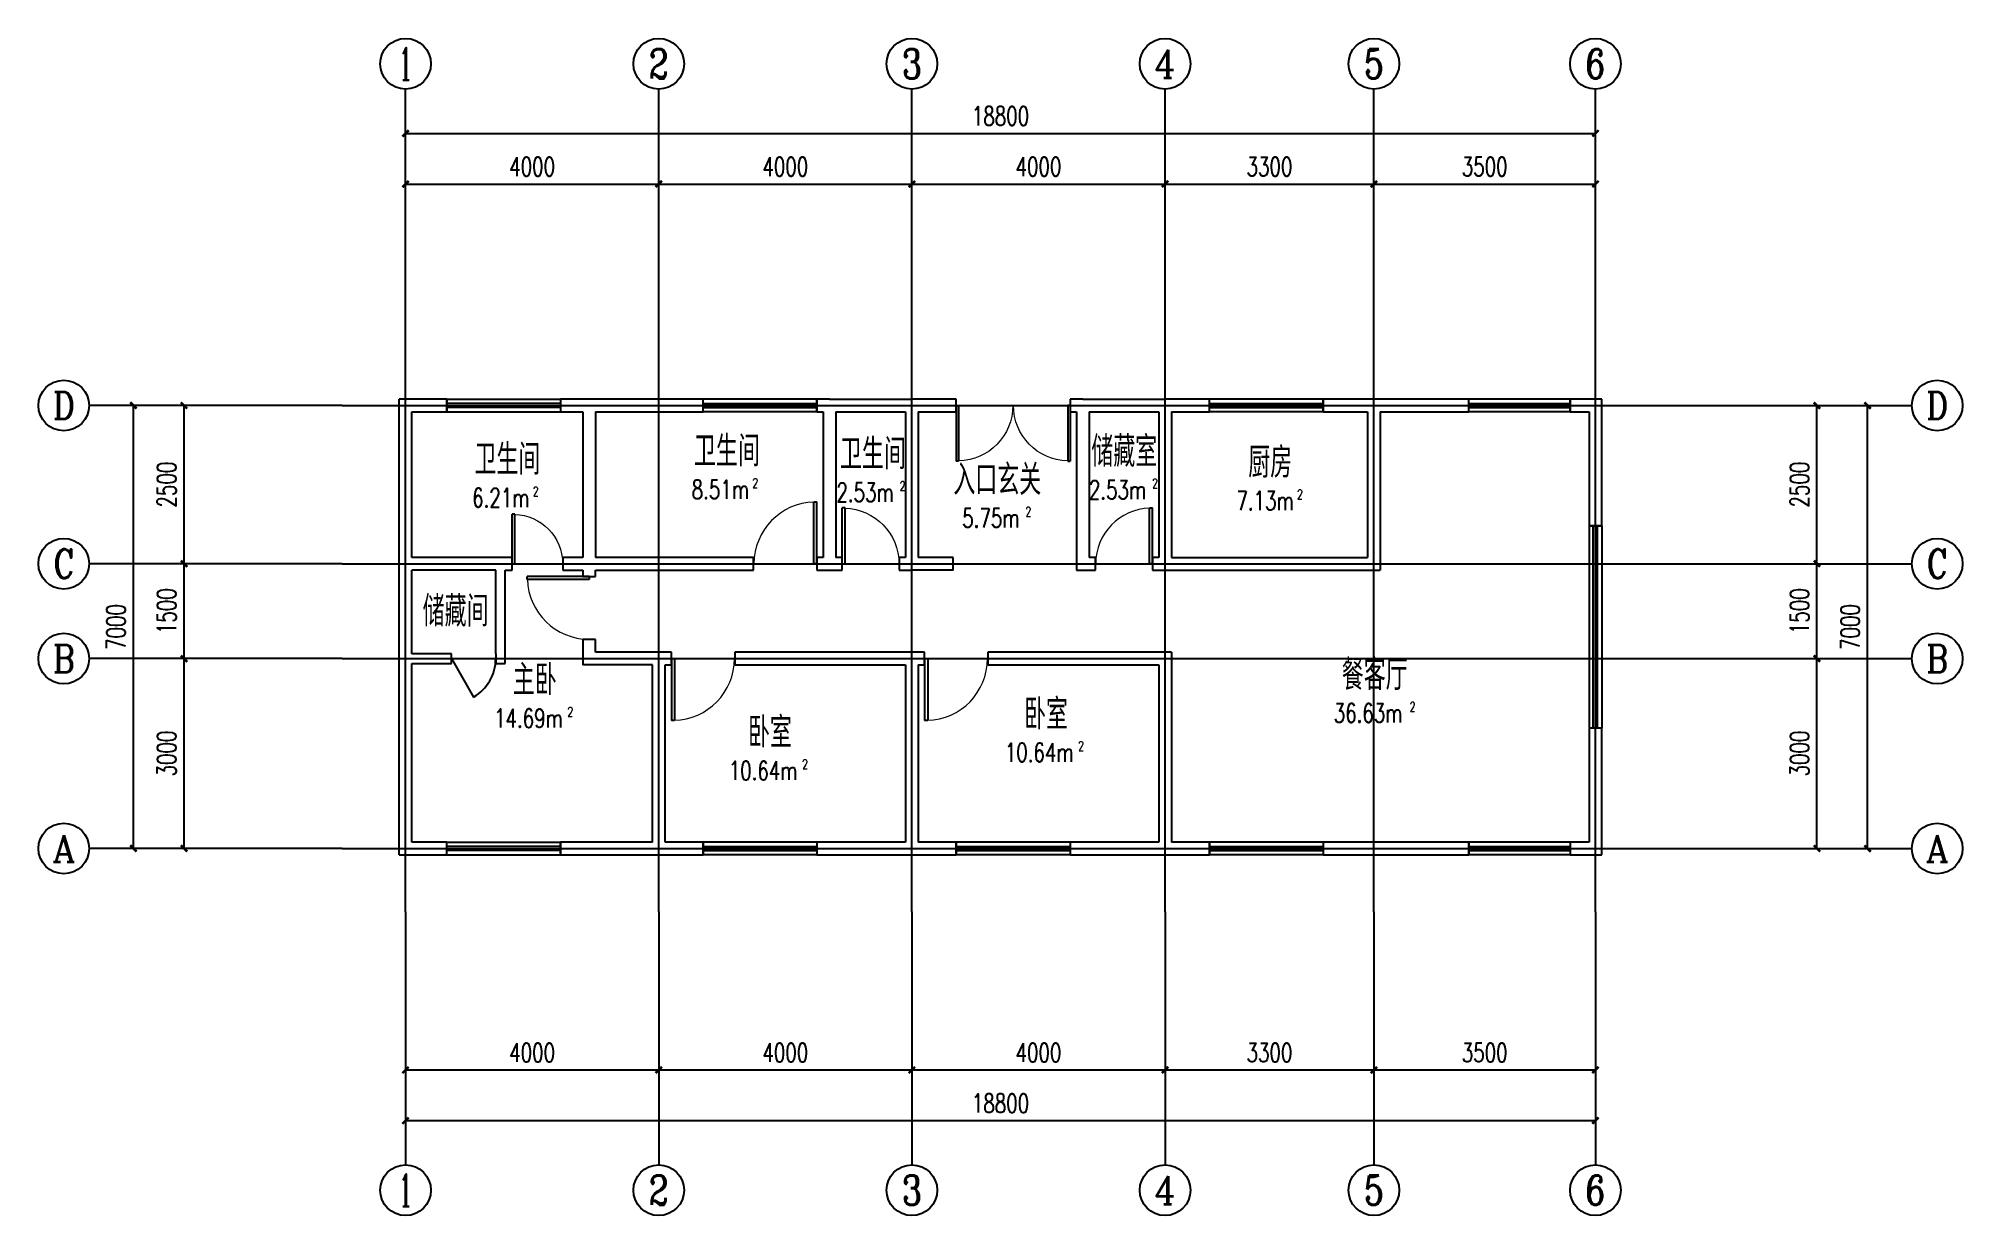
# Model space of a CAD drawing. Extents: x 32217 to 62617, y 12311 to 30911.
import ezdxf
from ezdxf.enums import TextEntityAlignment as Align

# ---------------------------------------------------------------- set-up
doc = ezdxf.new("R2010")
doc.units = 0
doc.header["$LTSCALE"] = 1000
doc.header["$MEASUREMENT"] = 0
for name, color, linetype in [('HT-A-AXIS-F01-NEW', 3, 'Continuous'), ('HT-A-AXIS-TEXT-F01-NEW', 7, 'Continuous'), ('HT-A-NOPLOT-F01-NEW', 1, 'Continuous'), ('HT-A-ROOM-F01-NEW', 7, 'Continuous'), ('HT-A-WALL-F01-NEW', 9, 'Continuous'), ('HT-A-WIND-F01-NEW', 4, 'Continuous')]:
    doc.layers.add(name, color=color, linetype=linetype)
doc.styles.add('_TCH_AXIS', font='COMPLEX', dxfattribs={"bigfont": 'GBCBIG'})
doc.styles.add('_TCH_DIM_T3', font='SIMPLEX', dxfattribs={"width": 0.71, "bigfont": 'GBCBIG'})
doc.styles.add('_TCH_SPACE', font='SIMPLEX', dxfattribs={"bigfont": 'GBCBIG'})
doc.styles.add('COMPLEX', font='COMPLEX')
doc.dimstyles.new('_TCH_ARCH&&100', dxfattribs={"dimtxt": 297.5, "dimasz": 100, "dimexe": 250, "dimexo": 300, "dimgap": 126.25, "dimtad": 1, "dimdec": 0, "dimzin": 0, "dimdsep": 46, "dimtxsty": '_TCH_DIM_T3', "dimblk": 'ARCHTICK', "dimcen": 0.09, "dimclrt": 7, "dimazin": 2, "dimtfac": 1, "dimtdec": 0, "dimtix": 1, "dimtmove": 2, "dimatfit": 3, "dimfxl": 100, "dimtolj": 1, "dimtzin": 0, "dimarcsym": 0})

# ---------------------------------------------------------------- blocks, each defined once
blk = doc.blocks.new('_ArchTick')
at = {"color": 0, "linetype": 'ByBlock', "const_width": 0.4}
blk.add_lwpolyline([(-0.5, -0.5), (0.5, 0.5)], dxfattribs=at)
blk = doc.blocks.new('*D9')
at = {"layer": 'Defpoints', "color": 0, "transparency": 16777216}
for p in [(57816.93, 21111.13), (60316.93, 21111.13), (57816.93, 18111.13)]:
    blk.add_point(p, dxfattribs=at)
at = {"layer": 'HT-A-AXIS-F01-NEW', "color": 0, "lineweight": -2, "transparency": 16777216}
for p, q in [((58116.93, 21111.13), (60566.93, 21111.13)), ((60316.93, 18111.13), (60316.93, 21111.13)), ((58116.93, 18111.13), (60566.93, 18111.13))]:
    blk.add_line(p, q, dxfattribs=at)
at = {"layer": 'HT-A-AXIS-F01-NEW', "color": 0, "lineweight": -2, "transparency": 16777216, "xscale": 100, "yscale": 100, "zscale": 100}
for p, rotation in [((60316.93, 21111.13), 90), ((60316.93, 18111.13), 270)]:
    blk.add_blockref('_ArchTick', p, dxfattribs=dict(at, rotation=rotation))
at = {"layer": 'HT-A-AXIS-F01-NEW', "color": 7, "transparency": 16777216, "insert": (60041.93, 19611.13), "char_height": 297.5, "attachment_point": 5, "rotation": 90, "style": '_TCH_DIM_T3'}
blk.add_mtext('\\A1;3000', dxfattribs=at)
blk = doc.blocks.new('*D10')
at = {"layer": 'Defpoints', "color": 0, "transparency": 16777216}
for p in [(57816.93, 22611.13), (60316.93, 22611.13), (57816.93, 21111.13)]:
    blk.add_point(p, dxfattribs=at)
at = {"layer": 'HT-A-AXIS-F01-NEW', "color": 0, "lineweight": -2, "transparency": 16777216}
for p, q in [((58116.93, 22611.13), (60566.93, 22611.13)), ((60316.93, 21111.13), (60316.93, 22611.13)), ((58116.93, 21111.13), (60566.93, 21111.13))]:
    blk.add_line(p, q, dxfattribs=at)
at = {"layer": 'HT-A-AXIS-F01-NEW', "color": 0, "lineweight": -2, "transparency": 16777216, "xscale": 100, "yscale": 100, "zscale": 100}
for p, rotation in [((60316.93, 22611.13), 90), ((60316.93, 21111.13), 270)]:
    blk.add_blockref('_ArchTick', p, dxfattribs=dict(at, rotation=rotation))
at = {"layer": 'HT-A-AXIS-F01-NEW', "color": 7, "transparency": 16777216, "insert": (60041.93, 21861.13), "char_height": 297.5, "attachment_point": 5, "rotation": 90, "style": '_TCH_DIM_T3'}
blk.add_mtext('\\A1;1500', dxfattribs=at)
blk = doc.blocks.new('*D11')
at = {"layer": 'Defpoints', "color": 0, "transparency": 16777216}
for p in [(57816.93, 25111.13), (60316.93, 25111.13), (57816.93, 22611.13)]:
    blk.add_point(p, dxfattribs=at)
at = {"layer": 'HT-A-AXIS-F01-NEW', "color": 0, "lineweight": -2, "transparency": 16777216}
for p, q in [((58116.93, 25111.13), (60566.93, 25111.13)), ((60316.93, 22611.13), (60316.93, 25111.13)), ((58116.93, 22611.13), (60566.93, 22611.13))]:
    blk.add_line(p, q, dxfattribs=at)
at = {"layer": 'HT-A-AXIS-F01-NEW', "color": 0, "lineweight": -2, "transparency": 16777216, "xscale": 100, "yscale": 100, "zscale": 100}
for p, rotation in [((60316.93, 25111.13), 90), ((60316.93, 22611.13), 270)]:
    blk.add_blockref('_ArchTick', p, dxfattribs=dict(at, rotation=rotation))
at = {"layer": 'HT-A-AXIS-F01-NEW', "color": 7, "transparency": 16777216, "insert": (60041.93, 23861.13), "char_height": 297.5, "attachment_point": 5, "rotation": 90, "style": '_TCH_DIM_T3'}
blk.add_mtext('\\A1;2500', dxfattribs=at)
blk = doc.blocks.new('*D12')
at = {"layer": 'Defpoints', "color": 0, "transparency": 16777216}
for p in [(57816.93, 25111.13), (61116.93, 25111.13), (57816.93, 18111.13)]:
    blk.add_point(p, dxfattribs=at)
at = {"layer": 'HT-A-AXIS-F01-NEW', "color": 0, "lineweight": -2, "transparency": 16777216}
for p, q in [((58116.93, 25111.13), (61366.93, 25111.13)), ((61116.93, 18111.13), (61116.93, 25111.13)), ((58116.93, 18111.13), (61366.93, 18111.13))]:
    blk.add_line(p, q, dxfattribs=at)
at = {"layer": 'HT-A-AXIS-F01-NEW', "color": 0, "lineweight": -2, "transparency": 16777216, "xscale": 100, "yscale": 100, "zscale": 100}
for p, rotation in [((61116.93, 25111.13), 90), ((61116.93, 18111.13), 270)]:
    blk.add_blockref('_ArchTick', p, dxfattribs=dict(at, rotation=rotation))
at = {"layer": 'HT-A-AXIS-F01-NEW', "color": 7, "transparency": 16777216, "insert": (60841.93, 21611.13), "char_height": 297.5, "attachment_point": 5, "rotation": 90, "style": '_TCH_DIM_T3'}
blk.add_mtext('\\A1;7000', dxfattribs=at)
blk = doc.blocks.new('*D13')
at = {"layer": 'Defpoints', "color": 0, "transparency": 16777216}
for p in [(34516.93, 21111.13), (37016.93, 21111.13), (37016.93, 18111.13)]:
    blk.add_point(p, dxfattribs=at)
at = {"layer": 'HT-A-AXIS-F01-NEW', "color": 0, "lineweight": -2, "transparency": 16777216}
for p, q in [((36716.93, 21111.13), (34266.93, 21111.13)), ((34516.93, 18111.13), (34516.93, 21111.13)), ((36716.93, 18111.13), (34266.93, 18111.13))]:
    blk.add_line(p, q, dxfattribs=at)
at = {"layer": 'HT-A-AXIS-F01-NEW', "color": 0, "lineweight": -2, "transparency": 16777216, "xscale": 100, "yscale": 100, "zscale": 100}
for p, rotation in [((34516.93, 21111.13), 90), ((34516.93, 18111.13), 270)]:
    blk.add_blockref('_ArchTick', p, dxfattribs=dict(at, rotation=rotation))
at = {"layer": 'HT-A-AXIS-F01-NEW', "color": 7, "transparency": 16777216, "insert": (34241.93, 19611.13), "char_height": 297.5, "attachment_point": 5, "rotation": 90, "style": '_TCH_DIM_T3'}
blk.add_mtext('\\A1;3000', dxfattribs=at)
blk = doc.blocks.new('*D14')
at = {"layer": 'Defpoints', "color": 0, "transparency": 16777216}
for p in [(34516.93, 22611.13), (37016.93, 22611.13), (37016.93, 21111.13)]:
    blk.add_point(p, dxfattribs=at)
at = {"layer": 'HT-A-AXIS-F01-NEW', "color": 0, "lineweight": -2, "transparency": 16777216}
for p, q in [((36716.93, 22611.13), (34266.93, 22611.13)), ((34516.93, 21111.13), (34516.93, 22611.13)), ((36716.93, 21111.13), (34266.93, 21111.13))]:
    blk.add_line(p, q, dxfattribs=at)
at = {"layer": 'HT-A-AXIS-F01-NEW', "color": 0, "lineweight": -2, "transparency": 16777216, "xscale": 100, "yscale": 100, "zscale": 100}
for p, rotation in [((34516.93, 22611.13), 90), ((34516.93, 21111.13), 270)]:
    blk.add_blockref('_ArchTick', p, dxfattribs=dict(at, rotation=rotation))
at = {"layer": 'HT-A-AXIS-F01-NEW', "color": 7, "transparency": 16777216, "insert": (34241.93, 21861.13), "char_height": 297.5, "attachment_point": 5, "rotation": 90, "style": '_TCH_DIM_T3'}
blk.add_mtext('\\A1;1500', dxfattribs=at)
blk = doc.blocks.new('*D15')
at = {"layer": 'Defpoints', "color": 0, "transparency": 16777216}
for p in [(34516.93, 25111.13), (37016.93, 25111.13), (37016.93, 22611.13)]:
    blk.add_point(p, dxfattribs=at)
at = {"layer": 'HT-A-AXIS-F01-NEW', "color": 0, "lineweight": -2, "transparency": 16777216}
for p, q in [((36716.93, 25111.13), (34266.93, 25111.13)), ((34516.93, 22611.13), (34516.93, 25111.13)), ((36716.93, 22611.13), (34266.93, 22611.13))]:
    blk.add_line(p, q, dxfattribs=at)
at = {"layer": 'HT-A-AXIS-F01-NEW', "color": 0, "lineweight": -2, "transparency": 16777216, "xscale": 100, "yscale": 100, "zscale": 100}
for p, rotation in [((34516.93, 25111.13), 90), ((34516.93, 22611.13), 270)]:
    blk.add_blockref('_ArchTick', p, dxfattribs=dict(at, rotation=rotation))
at = {"layer": 'HT-A-AXIS-F01-NEW', "color": 7, "transparency": 16777216, "insert": (34241.93, 23861.13), "char_height": 297.5, "attachment_point": 5, "rotation": 90, "style": '_TCH_DIM_T3'}
blk.add_mtext('\\A1;2500', dxfattribs=at)
blk = doc.blocks.new('*D16')
at = {"layer": 'Defpoints', "color": 0, "transparency": 16777216}
for p in [(33716.93, 25111.13), (37016.93, 25111.13), (37016.93, 18111.13)]:
    blk.add_point(p, dxfattribs=at)
at = {"layer": 'HT-A-AXIS-F01-NEW', "color": 0, "lineweight": -2, "transparency": 16777216}
for p, q in [((36716.93, 25111.13), (33466.93, 25111.13)), ((33716.93, 18111.13), (33716.93, 25111.13)), ((36716.93, 18111.13), (33466.93, 18111.13))]:
    blk.add_line(p, q, dxfattribs=at)
at = {"layer": 'HT-A-AXIS-F01-NEW', "color": 0, "lineweight": -2, "transparency": 16777216, "xscale": 100, "yscale": 100, "zscale": 100}
for p, rotation in [((33716.93, 25111.13), 90), ((33716.93, 18111.13), 270)]:
    blk.add_blockref('_ArchTick', p, dxfattribs=dict(at, rotation=rotation))
at = {"layer": 'HT-A-AXIS-F01-NEW', "color": 7, "transparency": 16777216, "insert": (33441.93, 21611.13), "char_height": 297.5, "attachment_point": 5, "rotation": 90, "style": '_TCH_DIM_T3'}
blk.add_mtext('\\A1;7000', dxfattribs=at)
blk = doc.blocks.new('*D17')
at = {"layer": 'Defpoints', "color": 0, "transparency": 16777216}
for p in [(42016.93, 28611.13), (38016.93, 26111.13), (42016.93, 26111.13)]:
    blk.add_point(p, dxfattribs=at)
at = {"layer": 'HT-A-AXIS-F01-NEW', "color": 0, "lineweight": -2, "transparency": 16777216}
for p, q in [((38016.93, 26411.13), (38016.93, 28861.13)), ((38016.93, 28611.13), (42016.93, 28611.13)), ((42016.93, 26411.13), (42016.93, 28861.13))]:
    blk.add_line(p, q, dxfattribs=at)
at = {"layer": 'HT-A-AXIS-F01-NEW', "color": 0, "lineweight": -2, "transparency": 16777216, "xscale": 100, "yscale": 100, "zscale": 100, "rotation": 180}
blk.add_blockref('_ArchTick', (38016.93, 28611.13), dxfattribs=at)
at = {"layer": 'HT-A-AXIS-F01-NEW', "color": 0, "lineweight": -2, "transparency": 16777216, "xscale": 100, "yscale": 100, "zscale": 100}
blk.add_blockref('_ArchTick', (42016.93, 28611.13), dxfattribs=at)
at = {"layer": 'HT-A-AXIS-F01-NEW', "color": 7, "transparency": 16777216, "insert": (40016.93, 28886.13), "char_height": 297.5, "attachment_point": 5, "style": '_TCH_DIM_T3'}
blk.add_mtext('\\A1;4000', dxfattribs=at)
blk = doc.blocks.new('*D18')
at = {"layer": 'Defpoints', "color": 0, "transparency": 16777216}
for p in [(46016.93, 28611.13), (42016.93, 26111.13), (46016.93, 26111.13)]:
    blk.add_point(p, dxfattribs=at)
at = {"layer": 'HT-A-AXIS-F01-NEW', "color": 0, "lineweight": -2, "transparency": 16777216}
for p, q in [((42016.93, 26411.13), (42016.93, 28861.13)), ((42016.93, 28611.13), (46016.93, 28611.13)), ((46016.93, 26411.13), (46016.93, 28861.13))]:
    blk.add_line(p, q, dxfattribs=at)
at = {"layer": 'HT-A-AXIS-F01-NEW', "color": 0, "lineweight": -2, "transparency": 16777216, "xscale": 100, "yscale": 100, "zscale": 100, "rotation": 180}
blk.add_blockref('_ArchTick', (42016.93, 28611.13), dxfattribs=at)
at = {"layer": 'HT-A-AXIS-F01-NEW', "color": 0, "lineweight": -2, "transparency": 16777216, "xscale": 100, "yscale": 100, "zscale": 100}
blk.add_blockref('_ArchTick', (46016.93, 28611.13), dxfattribs=at)
at = {"layer": 'HT-A-AXIS-F01-NEW', "color": 7, "transparency": 16777216, "insert": (44016.93, 28886.13), "char_height": 297.5, "attachment_point": 5, "style": '_TCH_DIM_T3'}
blk.add_mtext('\\A1;4000', dxfattribs=at)
blk = doc.blocks.new('*D19')
at = {"layer": 'Defpoints', "color": 0, "transparency": 16777216}
for p in [(50016.93, 28611.13), (46016.93, 26111.13), (50016.93, 26111.13)]:
    blk.add_point(p, dxfattribs=at)
at = {"layer": 'HT-A-AXIS-F01-NEW', "color": 0, "lineweight": -2, "transparency": 16777216}
for p, q in [((46016.93, 26411.13), (46016.93, 28861.13)), ((46016.93, 28611.13), (50016.93, 28611.13)), ((50016.93, 26411.13), (50016.93, 28861.13))]:
    blk.add_line(p, q, dxfattribs=at)
at = {"layer": 'HT-A-AXIS-F01-NEW', "color": 0, "lineweight": -2, "transparency": 16777216, "xscale": 100, "yscale": 100, "zscale": 100, "rotation": 180}
blk.add_blockref('_ArchTick', (46016.93, 28611.13), dxfattribs=at)
at = {"layer": 'HT-A-AXIS-F01-NEW', "color": 0, "lineweight": -2, "transparency": 16777216, "xscale": 100, "yscale": 100, "zscale": 100}
blk.add_blockref('_ArchTick', (50016.93, 28611.13), dxfattribs=at)
at = {"layer": 'HT-A-AXIS-F01-NEW', "color": 7, "transparency": 16777216, "insert": (48016.93, 28886.13), "char_height": 297.5, "attachment_point": 5, "style": '_TCH_DIM_T3'}
blk.add_mtext('\\A1;4000', dxfattribs=at)
blk = doc.blocks.new('*D20')
at = {"layer": 'Defpoints', "color": 0, "transparency": 16777216}
for p in [(53316.93, 28611.13), (50016.93, 26111.13), (53316.93, 26111.13)]:
    blk.add_point(p, dxfattribs=at)
at = {"layer": 'HT-A-AXIS-F01-NEW', "color": 0, "lineweight": -2, "transparency": 16777216}
for p, q in [((50016.93, 26411.13), (50016.93, 28861.13)), ((50016.93, 28611.13), (53316.93, 28611.13)), ((53316.93, 26411.13), (53316.93, 28861.13))]:
    blk.add_line(p, q, dxfattribs=at)
at = {"layer": 'HT-A-AXIS-F01-NEW', "color": 0, "lineweight": -2, "transparency": 16777216, "xscale": 100, "yscale": 100, "zscale": 100, "rotation": 180}
blk.add_blockref('_ArchTick', (50016.93, 28611.13), dxfattribs=at)
at = {"layer": 'HT-A-AXIS-F01-NEW', "color": 0, "lineweight": -2, "transparency": 16777216, "xscale": 100, "yscale": 100, "zscale": 100}
blk.add_blockref('_ArchTick', (53316.93, 28611.13), dxfattribs=at)
at = {"layer": 'HT-A-AXIS-F01-NEW', "color": 7, "transparency": 16777216, "insert": (51666.93, 28886.13), "char_height": 297.5, "attachment_point": 5, "style": '_TCH_DIM_T3'}
blk.add_mtext('\\A1;3300', dxfattribs=at)
blk = doc.blocks.new('*D21')
at = {"layer": 'Defpoints', "color": 0, "transparency": 16777216}
for p in [(56816.93, 28611.13), (53316.93, 26111.13), (56816.93, 26111.13)]:
    blk.add_point(p, dxfattribs=at)
at = {"layer": 'HT-A-AXIS-F01-NEW', "color": 0, "lineweight": -2, "transparency": 16777216}
for p, q in [((53316.93, 26411.13), (53316.93, 28861.13)), ((53316.93, 28611.13), (56816.93, 28611.13)), ((56816.93, 26411.13), (56816.93, 28861.13))]:
    blk.add_line(p, q, dxfattribs=at)
at = {"layer": 'HT-A-AXIS-F01-NEW', "color": 0, "lineweight": -2, "transparency": 16777216, "xscale": 100, "yscale": 100, "zscale": 100, "rotation": 180}
blk.add_blockref('_ArchTick', (53316.93, 28611.13), dxfattribs=at)
at = {"layer": 'HT-A-AXIS-F01-NEW', "color": 0, "lineweight": -2, "transparency": 16777216, "xscale": 100, "yscale": 100, "zscale": 100}
blk.add_blockref('_ArchTick', (56816.93, 28611.13), dxfattribs=at)
at = {"layer": 'HT-A-AXIS-F01-NEW', "color": 7, "transparency": 16777216, "insert": (55066.93, 28886.13), "char_height": 297.5, "attachment_point": 5, "style": '_TCH_DIM_T3'}
blk.add_mtext('\\A1;3500', dxfattribs=at)
blk = doc.blocks.new('*D22')
at = {"layer": 'Defpoints', "color": 0, "transparency": 16777216}
for p in [(56816.93, 29411.13), (38016.93, 26111.13), (56816.93, 26111.13)]:
    blk.add_point(p, dxfattribs=at)
at = {"layer": 'HT-A-AXIS-F01-NEW', "color": 0, "lineweight": -2, "transparency": 16777216}
for p, q in [((38016.93, 26411.13), (38016.93, 29661.13)), ((56816.93, 26411.13), (56816.93, 29661.13)), ((38016.93, 29411.13), (56816.93, 29411.13))]:
    blk.add_line(p, q, dxfattribs=at)
at = {"layer": 'HT-A-AXIS-F01-NEW', "color": 0, "lineweight": -2, "transparency": 16777216, "xscale": 100, "yscale": 100, "zscale": 100, "rotation": 180}
blk.add_blockref('_ArchTick', (38016.93, 29411.13), dxfattribs=at)
at = {"layer": 'HT-A-AXIS-F01-NEW', "color": 0, "lineweight": -2, "transparency": 16777216, "xscale": 100, "yscale": 100, "zscale": 100}
blk.add_blockref('_ArchTick', (56816.93, 29411.13), dxfattribs=at)
at = {"layer": 'HT-A-AXIS-F01-NEW', "color": 7, "transparency": 16777216, "insert": (47416.93, 29686.13), "char_height": 297.5, "attachment_point": 5, "style": '_TCH_DIM_T3'}
blk.add_mtext('\\A1;18800', dxfattribs=at)
blk = doc.blocks.new('*D23')
at = {"layer": 'Defpoints', "color": 0, "transparency": 16777216}
for p in [(38016.93, 17111.13), (42016.93, 17111.13), (42016.93, 14611.13)]:
    blk.add_point(p, dxfattribs=at)
at = {"layer": 'HT-A-AXIS-F01-NEW', "color": 0, "lineweight": -2, "transparency": 16777216}
for p, q in [((38016.93, 16811.13), (38016.93, 14361.13)), ((42016.93, 16811.13), (42016.93, 14361.13)), ((38016.93, 14611.13), (42016.93, 14611.13))]:
    blk.add_line(p, q, dxfattribs=at)
at = {"layer": 'HT-A-AXIS-F01-NEW', "color": 0, "lineweight": -2, "transparency": 16777216, "xscale": 100, "yscale": 100, "zscale": 100, "rotation": 180}
blk.add_blockref('_ArchTick', (38016.93, 14611.13), dxfattribs=at)
at = {"layer": 'HT-A-AXIS-F01-NEW', "color": 0, "lineweight": -2, "transparency": 16777216, "xscale": 100, "yscale": 100, "zscale": 100}
blk.add_blockref('_ArchTick', (42016.93, 14611.13), dxfattribs=at)
at = {"layer": 'HT-A-AXIS-F01-NEW', "color": 7, "transparency": 16777216, "insert": (40016.93, 14886.13), "char_height": 297.5, "attachment_point": 5, "style": '_TCH_DIM_T3'}
blk.add_mtext('\\A1;4000', dxfattribs=at)
blk = doc.blocks.new('*D24')
at = {"layer": 'Defpoints', "color": 0, "transparency": 16777216}
for p in [(42016.93, 17111.13), (46016.93, 17111.13), (46016.93, 14611.13)]:
    blk.add_point(p, dxfattribs=at)
at = {"layer": 'HT-A-AXIS-F01-NEW', "color": 0, "lineweight": -2, "transparency": 16777216}
for p, q in [((42016.93, 16811.13), (42016.93, 14361.13)), ((46016.93, 16811.13), (46016.93, 14361.13)), ((42016.93, 14611.13), (46016.93, 14611.13))]:
    blk.add_line(p, q, dxfattribs=at)
at = {"layer": 'HT-A-AXIS-F01-NEW', "color": 0, "lineweight": -2, "transparency": 16777216, "xscale": 100, "yscale": 100, "zscale": 100, "rotation": 180}
blk.add_blockref('_ArchTick', (42016.93, 14611.13), dxfattribs=at)
at = {"layer": 'HT-A-AXIS-F01-NEW', "color": 0, "lineweight": -2, "transparency": 16777216, "xscale": 100, "yscale": 100, "zscale": 100}
blk.add_blockref('_ArchTick', (46016.93, 14611.13), dxfattribs=at)
at = {"layer": 'HT-A-AXIS-F01-NEW', "color": 7, "transparency": 16777216, "insert": (44016.93, 14886.13), "char_height": 297.5, "attachment_point": 5, "style": '_TCH_DIM_T3'}
blk.add_mtext('\\A1;4000', dxfattribs=at)
blk = doc.blocks.new('*D25')
at = {"layer": 'Defpoints', "color": 0, "transparency": 16777216}
for p in [(46016.93, 17111.13), (50016.93, 17111.13), (50016.93, 14611.13)]:
    blk.add_point(p, dxfattribs=at)
at = {"layer": 'HT-A-AXIS-F01-NEW', "color": 0, "lineweight": -2, "transparency": 16777216}
for p, q in [((46016.93, 16811.13), (46016.93, 14361.13)), ((50016.93, 16811.13), (50016.93, 14361.13)), ((46016.93, 14611.13), (50016.93, 14611.13))]:
    blk.add_line(p, q, dxfattribs=at)
at = {"layer": 'HT-A-AXIS-F01-NEW', "color": 0, "lineweight": -2, "transparency": 16777216, "xscale": 100, "yscale": 100, "zscale": 100, "rotation": 180}
blk.add_blockref('_ArchTick', (46016.93, 14611.13), dxfattribs=at)
at = {"layer": 'HT-A-AXIS-F01-NEW', "color": 0, "lineweight": -2, "transparency": 16777216, "xscale": 100, "yscale": 100, "zscale": 100}
blk.add_blockref('_ArchTick', (50016.93, 14611.13), dxfattribs=at)
at = {"layer": 'HT-A-AXIS-F01-NEW', "color": 7, "transparency": 16777216, "insert": (48016.93, 14886.13), "char_height": 297.5, "attachment_point": 5, "style": '_TCH_DIM_T3'}
blk.add_mtext('\\A1;4000', dxfattribs=at)
blk = doc.blocks.new('*D26')
at = {"layer": 'Defpoints', "color": 0, "transparency": 16777216}
for p in [(50016.93, 17111.13), (53316.93, 17111.13), (53316.93, 14611.13)]:
    blk.add_point(p, dxfattribs=at)
at = {"layer": 'HT-A-AXIS-F01-NEW', "color": 0, "lineweight": -2, "transparency": 16777216}
for p, q in [((50016.93, 16811.13), (50016.93, 14361.13)), ((53316.93, 16811.13), (53316.93, 14361.13)), ((50016.93, 14611.13), (53316.93, 14611.13))]:
    blk.add_line(p, q, dxfattribs=at)
at = {"layer": 'HT-A-AXIS-F01-NEW', "color": 0, "lineweight": -2, "transparency": 16777216, "xscale": 100, "yscale": 100, "zscale": 100, "rotation": 180}
blk.add_blockref('_ArchTick', (50016.93, 14611.13), dxfattribs=at)
at = {"layer": 'HT-A-AXIS-F01-NEW', "color": 0, "lineweight": -2, "transparency": 16777216, "xscale": 100, "yscale": 100, "zscale": 100}
blk.add_blockref('_ArchTick', (53316.93, 14611.13), dxfattribs=at)
at = {"layer": 'HT-A-AXIS-F01-NEW', "color": 7, "transparency": 16777216, "insert": (51666.93, 14886.13), "char_height": 297.5, "attachment_point": 5, "style": '_TCH_DIM_T3'}
blk.add_mtext('\\A1;3300', dxfattribs=at)
blk = doc.blocks.new('*D27')
at = {"layer": 'Defpoints', "color": 0, "transparency": 16777216}
for p in [(53316.93, 17111.13), (56816.93, 17111.13), (56816.93, 14611.13)]:
    blk.add_point(p, dxfattribs=at)
at = {"layer": 'HT-A-AXIS-F01-NEW', "color": 0, "lineweight": -2, "transparency": 16777216}
for p, q in [((53316.93, 16811.13), (53316.93, 14361.13)), ((56816.93, 16811.13), (56816.93, 14361.13)), ((53316.93, 14611.13), (56816.93, 14611.13))]:
    blk.add_line(p, q, dxfattribs=at)
at = {"layer": 'HT-A-AXIS-F01-NEW', "color": 0, "lineweight": -2, "transparency": 16777216, "xscale": 100, "yscale": 100, "zscale": 100, "rotation": 180}
blk.add_blockref('_ArchTick', (53316.93, 14611.13), dxfattribs=at)
at = {"layer": 'HT-A-AXIS-F01-NEW', "color": 0, "lineweight": -2, "transparency": 16777216, "xscale": 100, "yscale": 100, "zscale": 100}
blk.add_blockref('_ArchTick', (56816.93, 14611.13), dxfattribs=at)
at = {"layer": 'HT-A-AXIS-F01-NEW', "color": 7, "transparency": 16777216, "insert": (55066.93, 14886.13), "char_height": 297.5, "attachment_point": 5, "style": '_TCH_DIM_T3'}
blk.add_mtext('\\A1;3500', dxfattribs=at)
blk = doc.blocks.new('*D28')
at = {"layer": 'Defpoints', "color": 0, "transparency": 16777216}
for p in [(38016.93, 17111.13), (56816.93, 17111.13), (56816.93, 13811.13)]:
    blk.add_point(p, dxfattribs=at)
at = {"layer": 'HT-A-AXIS-F01-NEW', "color": 0, "lineweight": -2, "transparency": 16777216}
for p, q in [((38016.93, 16811.13), (38016.93, 13561.13)), ((56816.93, 16811.13), (56816.93, 13561.13)), ((38016.93, 13811.13), (56816.93, 13811.13))]:
    blk.add_line(p, q, dxfattribs=at)
at = {"layer": 'HT-A-AXIS-F01-NEW', "color": 0, "lineweight": -2, "transparency": 16777216, "xscale": 100, "yscale": 100, "zscale": 100, "rotation": 180}
blk.add_blockref('_ArchTick', (38016.93, 13811.13), dxfattribs=at)
at = {"layer": 'HT-A-AXIS-F01-NEW', "color": 0, "lineweight": -2, "transparency": 16777216, "xscale": 100, "yscale": 100, "zscale": 100}
blk.add_blockref('_ArchTick', (56816.93, 13811.13), dxfattribs=at)
at = {"layer": 'HT-A-AXIS-F01-NEW', "color": 7, "transparency": 16777216, "insert": (47416.93, 14086.13), "char_height": 297.5, "attachment_point": 5, "style": '_TCH_DIM_T3'}
blk.add_mtext('\\A1;18800', dxfattribs=at)
blk = doc.blocks.new('$DorLib2D$00000001')
for p, q in [((0.45, 0.98), (0.5, 0.98)), ((0.45, 0), (0.45, 0.98)), ((0.5, 0), (0.5, 0.98)), ((0.5, 0), (0.45, 0))]:
    blk.add_line(p, q)
at = {"lineweight": 13}
blk.add_arc((0.48, 0), 0.975, 91.47, 180, dxfattribs=at)
blk = doc.blocks.new('$DorLib2D$00000228')
at = {"color": 0}
blk.add_line((0.5, 0), (0, 0.87), dxfattribs=at)
blk.add_arc((0.5, 0), 1, 120, 180, dxfattribs=at)
blk = doc.blocks.new('$DorLib2D$00000002')
for p, q in [((-0.5, 0), (-0.5, 0.49)), ((-0.48, 0.49), (-0.5, 0.49)), ((-0.48, 0), (-0.48, 0.49)), ((0.48, 0), (0.48, 0.49)), ((0.48, 0.49), (0.5, 0.49)), ((0.5, 0), (0.5, 0.49)), ((-0.5, 0), (-0.48, 0)), ((0.5, 0), (0.48, 0))]:
    blk.add_line(p, q)
at = {"lineweight": 13}
for centre, start, end in [((-0.49, 0), 0, 88.53), ((0.49, 0), 91.47, 180)]:
    blk.add_arc(centre, 0.487, start, end, dxfattribs=at)
blk = doc.blocks.new('$TCHSYS$WIN2D')
for p, q in [((-0.5, 0.5), (0.5, 0.5)), ((-0.5, 0.5), (-0.5, -0.5)), ((0.5, 0.5), (0.5, -0.5)), ((0.5, 0.17), (-0.5, 0.17)), ((0.5, -0.17), (-0.5, -0.17)), ((-0.5, -0.5), (0.5, -0.5))]:
    blk.add_line(p, q)
blk = doc.blocks.new('_AXISO')
blk.add_circle((0, 0), 0.5)
at = {"layer": 'HT-A-AXIS-TEXT-F01-NEW', "style": 'COMPLEX', "width": 1.04}
blk.add_attdef('A', text='', height=0.56, dxfattribs=at).set_placement((-0.25, -0.28), (0.25, -0.28), align=Align.FIT)

msp = doc.modelspace()

# ---------------------------------------------------------------- linework, layer by layer
at = {"layer": 'HT-A-AXIS-F01-NEW'}
for p, q in [((38016.93, 26111.13), (38016.93, 30111.13)), ((42016.93, 26111.13), (42016.93, 30111.13)), ((46016.93, 26111.13), (46016.93, 30111.13)), ((50016.93, 26111.13), (50016.93, 30111.13)), ((53316.93, 26111.13), (53316.93, 30111.13)), ((56816.93, 26111.13), (56816.93, 30111.13)), ((37016.93, 25111.13), (33016.93, 25111.13)), ((57816.93, 25111.13), (61816.93, 25111.13)), ((37016.93, 22611.13), (33016.93, 22611.13)), ((57816.93, 22611.13), (61816.93, 22611.13)), ((37016.93, 21111.13), (33016.93, 21111.13)), ((57816.93, 21111.13), (61816.93, 21111.13)), ((37016.93, 18111.13), (33016.93, 18111.13)), ((57816.93, 18111.13), (61816.93, 18111.13)), ((38016.93, 17111.13), (38016.93, 13111.13)), ((42016.93, 17111.13), (42016.93, 13111.13)), ((46016.93, 17111.13), (46016.93, 13111.13)), ((50016.93, 17111.13), (50016.93, 13111.13)), ((53316.93, 17111.13), (53316.93, 13111.13)), ((56816.93, 17111.13), (56816.93, 13111.13))]:
    msp.add_line(p, q, dxfattribs=at)
at = {"layer": 'HT-A-NOPLOT-F01-NEW'}
for p, q in [((38016.93, 17111.13), (38016.93, 26111.13)), ((42016.93, 17111.13), (42016.93, 26111.13)), ((46016.93, 17111.13), (46016.93, 26111.13)), ((50016.93, 17111.13), (50016.93, 26111.13)), ((53316.93, 17111.13), (53316.93, 26111.13)), ((56816.93, 17111.13), (56816.93, 26111.13)), ((37016.93, 25111.13), (57816.93, 25111.13)), ((37016.93, 22611.13), (57816.93, 22611.13)), ((37016.93, 21111.13), (57816.93, 21111.13)), ((37016.93, 18111.13), (57816.93, 18111.13))]:
    msp.add_line(p, q, dxfattribs=at)
at = {"layer": 'HT-A-WALL-F01-NEW'}
for p, q in [((37916.93, 22611.13), (37916.93, 25211.13)), ((38666.93, 25211.13), (37916.93, 25211.13)), ((38116.93, 22711.13), (38116.93, 25011.13)), ((38116.93, 25011.13), (38666.93, 25011.13)), ((38666.93, 25011.13), (38666.93, 25211.13)), ((40916.93, 25211.13), (40466.93, 25211.13)), ((40466.93, 25211.13), (40466.93, 25011.13)), ((40466.93, 25011.13), (40816.93, 25011.13)), ((40816.93, 25011.13), (40816.93, 22711.13)), ((42716.93, 25211.13), (40916.93, 25211.13)), ((41016.93, 25011.13), (41016.93, 22711.13)), ((41016.93, 25011.13), (42716.93, 25011.13)), ((42716.93, 25011.13), (42716.93, 25211.13)), ((44716.93, 25211.13), (44516.93, 25211.13)), ((44516.93, 25211.13), (44516.93, 25011.13)), ((44516.93, 25011.13), (44616.93, 25011.13)), ((44616.93, 25011.13), (44616.93, 22711.13)), ((44716.93, 25211.13), (46016.93, 25211.13)), ((44816.93, 25011.13), (44816.93, 22711.13)), ((44816.93, 25011.13), (45916.93, 25011.13)), ((45916.93, 25011.13), (45916.93, 22711.13)), ((46716.93, 25211.13), (46016.93, 25211.13)), ((46116.93, 25011.13), (46116.93, 22711.13)), ((46116.93, 25011.13), (46716.93, 25011.13)), ((46716.93, 25011.13), (46716.93, 25211.13)), ((48716.93, 25211.13), (48516.93, 25211.13)), ((48516.93, 25211.13), (48516.93, 25011.13)), ((48516.93, 25011.13), (48616.93, 25011.13)), ((48616.93, 25011.13), (48616.93, 22511.13)), ((48716.93, 25211.13), (50016.93, 25211.13)), ((48816.93, 25011.13), (48816.93, 22711.13)), ((48816.93, 25011.13), (49916.93, 25011.13)), ((49916.93, 25011.13), (49916.93, 22711.13)), ((50716.93, 25211.13), (50016.93, 25211.13)), ((50116.93, 25011.13), (50716.93, 25011.13)), ((50116.93, 25011.13), (50116.93, 22711.13)), ((50716.93, 25011.13), (50716.93, 25211.13)), ((53316.93, 25211.13), (52516.93, 25211.13)), ((52516.93, 25211.13), (52516.93, 25011.13)), ((52516.93, 25011.13), (53216.93, 25011.13)), ((53216.93, 25011.13), (53216.93, 22711.13)), ((54816.93, 25211.13), (53316.93, 25211.13)), ((53416.93, 25011.13), (53416.93, 22511.13)), ((53416.93, 25011.13), (54816.93, 25011.13)), ((54816.93, 25011.13), (54816.93, 25211.13)), ((56916.93, 25211.13), (56416.93, 25211.13)), ((56416.93, 25211.13), (56416.93, 25011.13)), ((56416.93, 25011.13), (56716.93, 25011.13)), ((56716.93, 25011.13), (56716.93, 23211.13)), ((56916.93, 23211.13), (56916.93, 25211.13)), ((56716.93, 23211.13), (56916.93, 23211.13)), ((37916.93, 21111.13), (37916.93, 22611.13)), ((39516.93, 22711.13), (38116.93, 22711.13)), ((39441.93, 22511.13), (38116.93, 22511.13)), ((38116.93, 21186.13), (38116.93, 22511.13)), ((39441.93, 21186.13), (39441.93, 22511.13)), ((39702.35, 22711.13), (39516.93, 22711.13)), ((39591.93, 22511.13), (39702.35, 22511.13)), ((39591.93, 21036.13), (39591.93, 22511.13)), ((39702.35, 22511.13), (39702.35, 22711.13)), ((40816.93, 22711.13), (40502.35, 22711.13)), ((40502.35, 22711.13), (40502.35, 22511.13)), ((40502.35, 22511.13), (40816.93, 22511.13)), ((40816.93, 22511.13), (40816.93, 22411.13)), ((43516.93, 22711.13), (41016.93, 22711.13)), ((41016.93, 22511.13), (43516.93, 22511.13)), ((41016.93, 22411.13), (41016.93, 22511.13)), ((43516.93, 22511.13), (43516.93, 22711.13)), ((44616.93, 22711.13), (44516.93, 22711.13)), ((44516.93, 22711.13), (44516.93, 22511.13)), ((44516.93, 22511.13), (44716.93, 22511.13)), ((44716.93, 22511.13), (44916.93, 22511.13)), ((44916.93, 22711.13), (44816.93, 22711.13)), ((44916.93, 22511.13), (44916.93, 22711.13)), ((45916.93, 22711.13), (45816.93, 22711.13)), ((45816.93, 22711.13), (45816.93, 22511.13)), ((45816.93, 22511.13), (46016.93, 22511.13)), ((46666.93, 22511.13), (46016.93, 22511.13)), ((46666.93, 22711.13), (46116.93, 22711.13)), ((46666.93, 22511.13), (46666.93, 22711.13)), ((48616.93, 22511.13), (48916.93, 22511.13)), ((48916.93, 22711.13), (48816.93, 22711.13)), ((48916.93, 22511.13), (48916.93, 22711.13)), ((49916.93, 22711.13), (49816.93, 22711.13)), ((49816.93, 22711.13), (49816.93, 22511.13)), ((49816.93, 22511.13), (50016.93, 22511.13)), ((50016.93, 22511.13), (53416.93, 22511.13)), ((50116.93, 22711.13), (53216.93, 22711.13)), ((40816.93, 22411.13), (41016.93, 22411.13)), ((41016.93, 21411.13), (40816.93, 21411.13)), ((40816.93, 21411.13), (40816.93, 21011.13)), ((41016.93, 21211.13), (41016.93, 21411.13)), ((37916.93, 18011.13), (37916.93, 21111.13)), ((38741.93, 21186.13), (38116.93, 21186.13)), ((38116.93, 18211.13), (38116.93, 21036.13)), ((38116.93, 21036.13), (38741.93, 21036.13)), ((38741.93, 21036.13), (38741.93, 21186.13)), ((39441.93, 21186.13), (39441.93, 21036.13)), ((39441.93, 21036.13), (39591.93, 21036.13)), ((41916.93, 21011.13), (40816.93, 21011.13)), ((42016.93, 21211.13), (41016.93, 21211.13)), ((41916.93, 18211.13), (41916.93, 21011.13)), ((42216.93, 21211.13), (42016.93, 21211.13)), ((42116.93, 18211.13), (42116.93, 21011.13)), ((42116.93, 21011.13), (42216.93, 21011.13)), ((42216.93, 21011.13), (42216.93, 21211.13)), ((46016.93, 21211.13), (43216.93, 21211.13)), ((43216.93, 21211.13), (43216.93, 21011.13)), ((43216.93, 21011.13), (45916.93, 21011.13)), ((45916.93, 21011.13), (45916.93, 18211.13)), ((46216.93, 21211.13), (46016.93, 21211.13)), ((46116.93, 21011.13), (46116.93, 18211.13)), ((46116.93, 21011.13), (46216.93, 21011.13)), ((46216.93, 21011.13), (46216.93, 21211.13)), ((50116.93, 21211.13), (47216.93, 21211.13)), ((47216.93, 21211.13), (47216.93, 21011.13)), ((47216.93, 21011.13), (49916.93, 21011.13)), ((49916.93, 21011.13), (49916.93, 18211.13)), ((50116.93, 21211.13), (50116.93, 18211.13)), ((56916.93, 20011.13), (56716.93, 20011.13)), ((56716.93, 20011.13), (56716.93, 18211.13)), ((56916.93, 18011.13), (56916.93, 20011.13)), ((37916.93, 18011.13), (38666.93, 18011.13)), ((38666.93, 18211.13), (38116.93, 18211.13)), ((38666.93, 18011.13), (38666.93, 18211.13)), ((41916.93, 18211.13), (40466.93, 18211.13)), ((40466.93, 18211.13), (40466.93, 18011.13)), ((40466.93, 18011.13), (42016.93, 18011.13)), ((42016.93, 18011.13), (42716.93, 18011.13)), ((42716.93, 18211.13), (42116.93, 18211.13)), ((42716.93, 18011.13), (42716.93, 18211.13)), ((45916.93, 18211.13), (44516.93, 18211.13)), ((44516.93, 18211.13), (44516.93, 18011.13)), ((44516.93, 18011.13), (46016.93, 18011.13)), ((46016.93, 18011.13), (46716.93, 18011.13)), ((46716.93, 18211.13), (46116.93, 18211.13)), ((46716.93, 18011.13), (46716.93, 18211.13)), ((49916.93, 18211.13), (48516.93, 18211.13)), ((48516.93, 18211.13), (48516.93, 18011.13)), ((48516.93, 18011.13), (50016.93, 18011.13)), ((50016.93, 18011.13), (50716.93, 18011.13)), ((50716.93, 18211.13), (50116.93, 18211.13)), ((50716.93, 18011.13), (50716.93, 18211.13)), ((54816.93, 18211.13), (52516.93, 18211.13)), ((52516.93, 18211.13), (52516.93, 18011.13)), ((52516.93, 18011.13), (54816.93, 18011.13)), ((54816.93, 18011.13), (54816.93, 18211.13)), ((56716.93, 18211.13), (56416.93, 18211.13)), ((56416.93, 18211.13), (56416.93, 18011.13)), ((56416.93, 18011.13), (56916.93, 18011.13))]:
    msp.add_line(p, q, dxfattribs=at)

# ---------------------------------------------------------------- block references
at = {"layer": 'HT-A-AXIS-F01-NEW'}
ref = msp.add_blockref('_AXISO', (38016.93, 30511.13), dxfattribs=dict(at, xscale=800, yscale=800, zscale=800))
ref.add_attrib('A', '1', dxfattribs={"layer": 'HT-A-AXIS-TEXT-F01-NEW', "height": 514.72, "style": '_TCH_AXIS'}).set_placement((37906.63, 30253.76), (38127.22, 30253.76), align=Align.FIT)
ref = msp.add_blockref('_AXISO', (42016.93, 30511.13), dxfattribs=dict(at, xscale=800, yscale=800, zscale=800))
ref.add_attrib('A', '2', dxfattribs={"layer": 'HT-A-AXIS-TEXT-F01-NEW', "height": 465.95, "style": '_TCH_AXIS'}).set_placement((41861.61, 30278.15), (42172.24, 30278.15), align=Align.FIT)
ref = msp.add_blockref('_AXISO', (46016.93, 30511.13), dxfattribs=dict(at, xscale=800, yscale=800, zscale=800))
ref.add_attrib('A', '3', dxfattribs={"layer": 'HT-A-AXIS-TEXT-F01-NEW', "height": 465.95, "style": '_TCH_AXIS'}).set_placement((45861.61, 30278.15), (46172.24, 30278.15), align=Align.FIT)
ref = msp.add_blockref('_AXISO', (50016.93, 30511.13), dxfattribs=dict(at, xscale=800, yscale=800, zscale=800))
ref.add_attrib('A', '4', dxfattribs={"layer": 'HT-A-AXIS-TEXT-F01-NEW', "height": 445.44, "style": '_TCH_AXIS'}).set_placement((49847.24, 30288.4), (50186.62, 30288.4), align=Align.FIT)
ref = msp.add_blockref('_AXISO', (53316.93, 30511.13), dxfattribs=dict(at, xscale=800, yscale=800, zscale=800))
ref.add_attrib('A', '5', dxfattribs={"layer": 'HT-A-AXIS-TEXT-F01-NEW', "height": 465.95, "style": '_TCH_AXIS'}).set_placement((53161.61, 30278.15), (53472.24, 30278.15), align=Align.FIT)
ref = msp.add_blockref('_AXISO', (56816.93, 30511.13), dxfattribs=dict(at, xscale=800, yscale=800, zscale=800))
ref.add_attrib('A', '6', dxfattribs={"layer": 'HT-A-AXIS-TEXT-F01-NEW', "height": 465.95, "style": '_TCH_AXIS'}).set_placement((56661.61, 30278.15), (56972.24, 30278.15), align=Align.FIT)
ref = msp.add_blockref('_AXISO', (32616.93, 25111.13), dxfattribs=dict(at, xscale=800, yscale=800, zscale=800))
ref.add_attrib('A', 'D', dxfattribs={"layer": 'HT-A-AXIS-TEXT-F01-NEW', "height": 435.26, "style": '_TCH_AXIS'}).set_placement((32440.75, 24893.5), (32793.1, 24893.5), align=Align.FIT)
ref = msp.add_blockref('_AXISO', (62216.93, 25111.13), dxfattribs=dict(at, xscale=800, yscale=800, zscale=800))
ref.add_attrib('A', 'D', dxfattribs={"layer": 'HT-A-AXIS-TEXT-F01-NEW', "height": 435.26, "style": '_TCH_AXIS'}).set_placement((62040.75, 24893.5), (62393.1, 24893.5), align=Align.FIT)
ref = msp.add_blockref('_AXISO', (32616.93, 22611.13), dxfattribs=dict(at, xscale=800, yscale=800, zscale=800))
ref.add_attrib('A', 'C', dxfattribs={"layer": 'HT-A-AXIS-TEXT-F01-NEW', "height": 455.69, "style": '_TCH_AXIS'}).set_placement((32454.18, 22383.28), (32779.67, 22383.28), align=Align.FIT)
ref = msp.add_blockref('_AXISO', (62216.93, 22611.13), dxfattribs=dict(at, xscale=800, yscale=800, zscale=800))
ref.add_attrib('A', 'C', dxfattribs={"layer": 'HT-A-AXIS-TEXT-F01-NEW', "height": 455.69, "style": '_TCH_AXIS'}).set_placement((62054.18, 22383.28), (62379.67, 22383.28), align=Align.FIT)
ref = msp.add_blockref('_AXISO', (32616.93, 21111.13), dxfattribs=dict(at, xscale=800, yscale=800, zscale=800))
ref.add_attrib('A', 'B', dxfattribs={"layer": 'HT-A-AXIS-TEXT-F01-NEW', "height": 435.26, "style": '_TCH_AXIS'}).set_placement((32440.75, 20893.5), (32793.1, 20893.5), align=Align.FIT)
ref = msp.add_blockref('_AXISO', (62216.93, 21111.13), dxfattribs=dict(at, xscale=800, yscale=800, zscale=800))
ref.add_attrib('A', 'B', dxfattribs={"layer": 'HT-A-AXIS-TEXT-F01-NEW', "height": 435.26, "style": '_TCH_AXIS'}).set_placement((62040.75, 20893.5), (62393.1, 20893.5), align=Align.FIT)
ref = msp.add_blockref('_AXISO', (32616.93, 18111.13), dxfattribs=dict(at, xscale=800, yscale=800, zscale=800))
ref.add_attrib('A', 'A', dxfattribs={"layer": 'HT-A-AXIS-TEXT-F01-NEW', "height": 425.18, "style": '_TCH_AXIS'}).set_placement((32434.71, 17898.53), (32799.15, 17898.53), align=Align.FIT)
ref = msp.add_blockref('_AXISO', (62216.93, 18111.13), dxfattribs=dict(at, xscale=800, yscale=800, zscale=800))
ref.add_attrib('A', 'A', dxfattribs={"layer": 'HT-A-AXIS-TEXT-F01-NEW', "height": 425.18, "style": '_TCH_AXIS'}).set_placement((62034.71, 17898.53), (62399.15, 17898.53), align=Align.FIT)
ref = msp.add_blockref('_AXISO', (38016.93, 12711.13), dxfattribs=dict(at, xscale=800, yscale=800, zscale=800))
ref.add_attrib('A', '1', dxfattribs={"layer": 'HT-A-AXIS-TEXT-F01-NEW', "height": 514.72, "style": '_TCH_AXIS'}).set_placement((37906.63, 12453.76), (38127.22, 12453.76), align=Align.FIT)
ref = msp.add_blockref('_AXISO', (42016.93, 12711.13), dxfattribs=dict(at, xscale=800, yscale=800, zscale=800))
ref.add_attrib('A', '2', dxfattribs={"layer": 'HT-A-AXIS-TEXT-F01-NEW', "height": 465.95, "style": '_TCH_AXIS'}).set_placement((41861.61, 12478.15), (42172.24, 12478.15), align=Align.FIT)
ref = msp.add_blockref('_AXISO', (46016.93, 12711.13), dxfattribs=dict(at, xscale=800, yscale=800, zscale=800))
ref.add_attrib('A', '3', dxfattribs={"layer": 'HT-A-AXIS-TEXT-F01-NEW', "height": 465.95, "style": '_TCH_AXIS'}).set_placement((45861.61, 12478.15), (46172.24, 12478.15), align=Align.FIT)
ref = msp.add_blockref('_AXISO', (50016.93, 12711.13), dxfattribs=dict(at, xscale=800, yscale=800, zscale=800))
ref.add_attrib('A', '4', dxfattribs={"layer": 'HT-A-AXIS-TEXT-F01-NEW', "height": 445.44, "style": '_TCH_AXIS'}).set_placement((49847.24, 12488.4), (50186.62, 12488.4), align=Align.FIT)
ref = msp.add_blockref('_AXISO', (53316.93, 12711.13), dxfattribs=dict(at, xscale=800, yscale=800, zscale=800))
ref.add_attrib('A', '5', dxfattribs={"layer": 'HT-A-AXIS-TEXT-F01-NEW', "height": 465.95, "style": '_TCH_AXIS'}).set_placement((53161.61, 12478.15), (53472.24, 12478.15), align=Align.FIT)
ref = msp.add_blockref('_AXISO', (56816.93, 12711.13), dxfattribs=dict(at, xscale=800, yscale=800, zscale=800))
ref.add_attrib('A', '6', dxfattribs={"layer": 'HT-A-AXIS-TEXT-F01-NEW', "height": 465.95, "style": '_TCH_AXIS'}).set_placement((56661.61, 12478.15), (56972.24, 12478.15), align=Align.FIT)
at = {"layer": 'HT-A-WIND-F01-NEW'}
for name, p, xscale, yscale, zscale in [('$TCHSYS$WIN2D', (39566.93, 25111.13), 1800, 200, 1800), ('$TCHSYS$WIN2D', (43616.93, 25111.13), -1800, -200, -1800), ('$DorLib2D$00000002', (47616.93, 25111.13), 1800, -1800, 1800), ('$TCHSYS$WIN2D', (55616.93, 25111.13), -1600, -200, -1600), ('$DorLib2D$00000001', (49366.93, 22611.13), 900, 900, 900), ('$DorLib2D$00000001', (42716.93, 21111.13), -1000, -1000, -1000), ('$DorLib2D$00000001', (46716.93, 21111.13), -1000, -1000, -1000), ('$TCHSYS$WIN2D', (39566.93, 18111.13), 1800, -200, 1800)]:
    msp.add_blockref(name, p, dxfattribs=dict(at, xscale=xscale, yscale=yscale, zscale=zscale))
for name, p, xscale, yscale, zscale, rotation in [('$TCHSYS$WIN2D', (51616.93, 25111.13), -1800, -200, -1800, 360), ('$DorLib2D$00000001', (44016.93, 22611.13), -1000, -1000, -1000, 180), ('$DorLib2D$00000001', (45366.93, 22611.13), 900, -900, 900, 180), ('$DorLib2D$00000001', (40102.35, 22611.13), 800, -800, 800, 180), ('$TCHSYS$WIN2D', (56816.93, 21611.13), 3200, 200, 3200, 270), ('$DorLib2D$00000001', (40916.93, 21911.13), -1000, -1000, -1000, 270), ('$DorLib2D$00000228', (39091.93, 21111.13), 700, 700, 700, 180), ('$TCHSYS$WIN2D', (43616.93, 18111.13), 1800, -200, 1800, 180), ('$TCHSYS$WIN2D', (47616.93, 18111.13), 1800, -200, 1800, 180), ('$TCHSYS$WIN2D', (51616.93, 18111.13), 1800, -200, 1800, 180), ('$TCHSYS$WIN2D', (55616.93, 18111.13), 1600, -200, 1600, 180)]:
    msp.add_blockref(name, p, dxfattribs=dict(at, xscale=xscale, yscale=yscale, zscale=zscale, rotation=rotation))

# ---------------------------------------------------------------- texts
at = {"layer": 'HT-A-ROOM-F01-NEW', "style": '_TCH_SPACE'}
for s, p in [('卫生间', (42573.64, 24148)), ('卫生间', (44880.51, 24102.86)), ('储藏室', (48851.45, 24142.25)), ('卫生间', (39105.11, 24016.76)), ('厨房', (51331.06, 23969.87)), ('入口玄关', (46671.85, 23696.09)), ('储藏间', (38286.51, 21618.54)), ('主卧', (39710.56, 20532.91)), ('餐客厅', (52808.95, 20615.29)), ('卧室', (47788.86, 19991.86)), ('卧室', (43426.93, 19705.71))]:
    msp.add_text(s, height=482.27, dxfattribs=at).set_placement(p)
at = {"layer": 'HT-A-ROOM-F01-NEW', "style": '_TCH_SPACE', "width": 0.71}
for s, height, p in [('6.21m', 297.5, (39068.84, 23504.88)), ('2', 148.75, (40028.84, 23679.88)), ('8.51m', 297.5, (42537.37, 23636.13)), ('2', 148.75, (43497.37, 23811.13)), ('2.53m', 297.5, (44824.23, 23590.99)), ('2', 148.75, (45824.23, 23765.99)), ('2.53m', 297.5, (48813.79, 23630.37)), ('2', 148.75, (49813.79, 23805.37)), ('7.13m', 297.5, (51143.19, 23458)), ('2', 148.75, (52103.19, 23633)), ('5.75m', 297.5, (46812.39, 23184.22)), ('2', 148.75, (47812.39, 23359.22)), ('36.63m', 297.5, (52681.93, 20103.41)), ('2', 148.75, (53881.93, 20278.41)), ('14.69m', 297.5, (39414.71, 20021.04)), ('2', 148.75, (40574.71, 20196.04)), ('10.64m', 297.5, (47485.03, 19479.98)), ('2', 148.75, (48645.03, 19654.98)), ('10.64m', 297.5, (43123.1, 19193.84)), ('2', 148.75, (44283.1, 19368.84))]:
    msp.add_text(s, height=height, dxfattribs=at).set_placement(p)

# ---------------------------------------------------------------- dimensions: what is measured, and where the dimension line sits
at = {"layer": 'HT-A-AXIS-F01-NEW'}
for p1, p2, distance, picture, middle in [((38016.93, 26111.13), (56816.93, 26111.13), 3300, '*D22', (47416.93, 29686.13)), ((38016.93, 26111.13), (42016.93, 26111.13), 2500, '*D17', (40016.93, 28886.13)), ((42016.93, 26111.13), (46016.93, 26111.13), 2500, '*D18', (44016.93, 28886.13)), ((46016.93, 26111.13), (50016.93, 26111.13), 2500, '*D19', (48016.93, 28886.13)), ((50016.93, 26111.13), (53316.93, 26111.13), 2500, '*D20', (51666.93, 28886.13)), ((53316.93, 26111.13), (56816.93, 26111.13), 2500, '*D21', (55066.93, 28886.13)), ((37016.93, 18111.13), (37016.93, 25111.13), 3300, '*D16', (33441.93, 21611.13)), ((37016.93, 22611.13), (37016.93, 25111.13), 2500, '*D15', (34241.93, 23861.13)), ((57816.93, 22611.13), (57816.93, 25111.13), -2500, '*D11', (60041.93, 23861.13)), ((57816.93, 18111.13), (57816.93, 25111.13), -3300, '*D12', (60841.93, 21611.13)), ((37016.93, 21111.13), (37016.93, 22611.13), 2500, '*D14', (34241.93, 21861.13)), ((57816.93, 21111.13), (57816.93, 22611.13), -2500, '*D10', (60041.93, 21861.13)), ((37016.93, 18111.13), (37016.93, 21111.13), 2500, '*D13', (34241.93, 19611.13)), ((57816.93, 18111.13), (57816.93, 21111.13), -2500, '*D9', (60041.93, 19611.13)), ((38016.93, 17111.13), (42016.93, 17111.13), -2500, '*D23', (40016.93, 14886.13)), ((38016.93, 17111.13), (56816.93, 17111.13), -3300, '*D28', (47416.93, 14086.13)), ((42016.93, 17111.13), (46016.93, 17111.13), -2500, '*D24', (44016.93, 14886.13)), ((46016.93, 17111.13), (50016.93, 17111.13), -2500, '*D25', (48016.93, 14886.13)), ((50016.93, 17111.13), (53316.93, 17111.13), -2500, '*D26', (51666.93, 14886.13)), ((53316.93, 17111.13), (56816.93, 17111.13), -2500, '*D27', (55066.93, 14886.13))]:
    dim = msp.add_aligned_dim(p1=p1, p2=p2, distance=distance, dimstyle='_TCH_ARCH&&100', dxfattribs=at)
    dim.commit()
    dim.dimension.update_dxf_attribs({"geometry": picture, "text_midpoint": middle})

doc.saveas('drawing.dxf')
